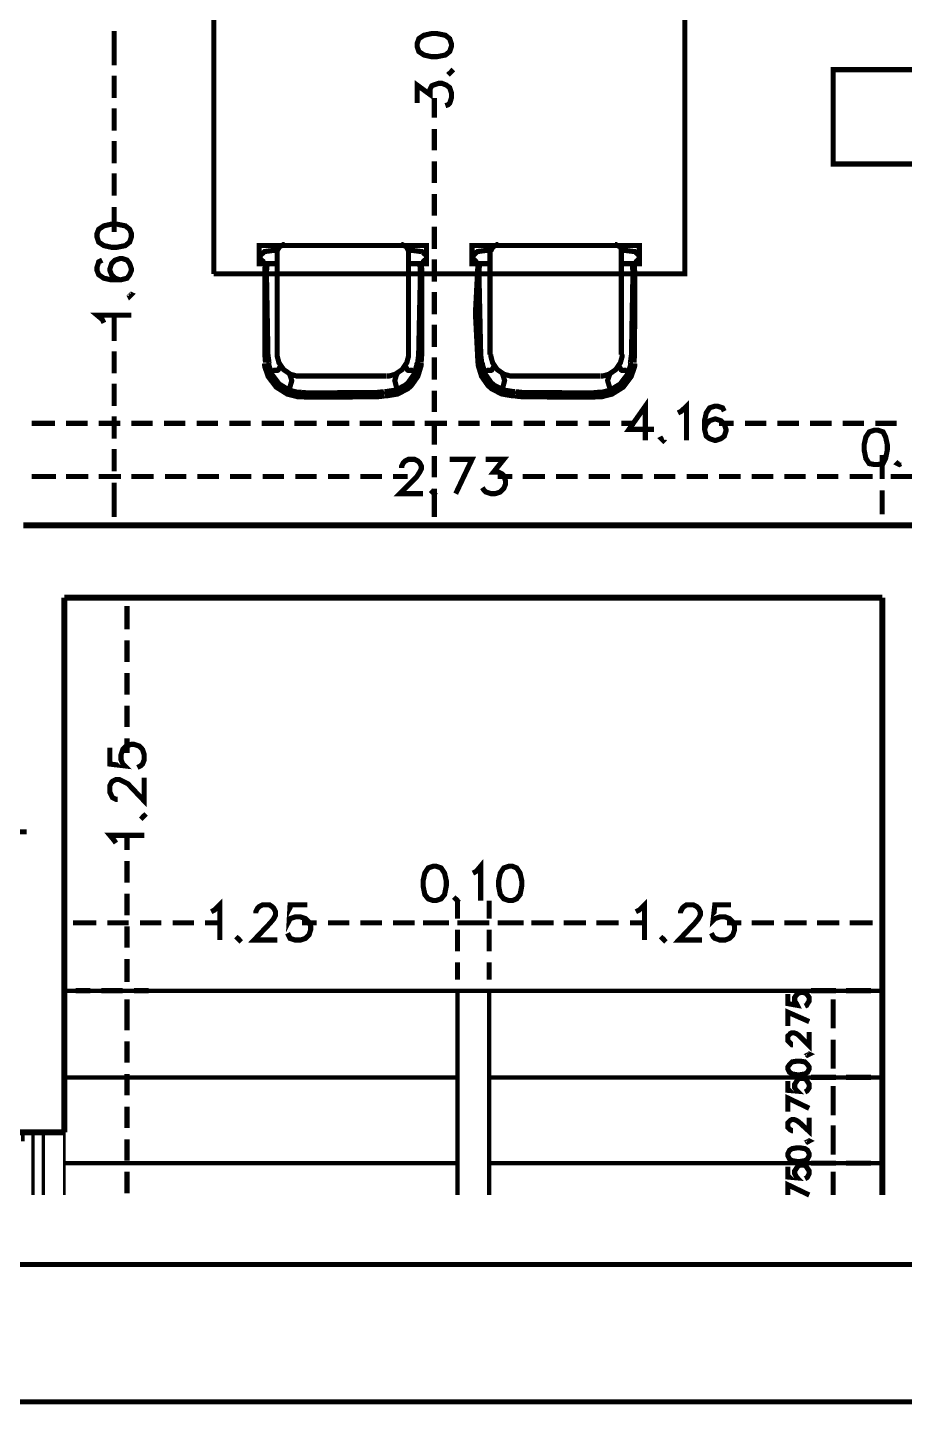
# Model space of a CAD drawing. Extents: x 0.2 to 11.4, y 0.2 to 8.2.
# Drawn here: x 6.45 to 8.153, y 0.233 to 2.907 of the extents above; entities that cross this region are included whole.
import ezdxf

# ---------------------------------------------------------------- set-up
doc = ezdxf.new("R2010")
doc.units = 0
doc.layers.get('0').update_dxf_attribs({"linetype": 'CONTINUOUS'})

msp = doc.modelspace()

# ---------------------------------------------------------------- linework, layer by layer
at = {"color": 0}
for points, const_width in [([(0.228353, 0.238336), (11.4183, 0.238336), (11.4183, 8.15169), (0.228353, 8.15169), (0.228353, 0.238336)], 0.01), ([(0.495008, 0.504992), (11.1517, 0.504992), (11.1517, 7.88499), (0.495008, 7.88499), (0.495008, 0.504992)], 0.01), ([(7.20665, 2.87001), (7.21001, 2.86003), (7.22, 2.85335), (7.23503, 2.84999), (7.24501, 2.84999), (7.26167, 2.85335), (7.27001, 2.86003), (7.27333, 2.87001), (7.27333, 2.875), (7.27001, 2.88499), (7.26167, 2.89165), (7.24501, 2.89501), (7.23503, 2.89501), (7.22, 2.89165), (7.21001, 2.88499), (7.20665, 2.875), (7.20665, 2.87001)], 0.01), ([(8.80664, 2.82497), (8.80664, 2.64165), (8.01497, 2.64165), (8.01497, 2.82497), (8.80664, 2.82497)], 0.01), ([(6.58501, 2.5), (6.58832, 2.49001), (6.59831, 2.48335), (6.61333, 2.47999), (6.62332, 2.47999), (6.63997, 2.48335), (6.64833, 2.49001), (6.65169, 2.5), (6.65169, 2.50667), (6.64833, 2.51497), (6.63997, 2.52165), (6.62332, 2.52501), (6.61333, 2.52501), (6.59831, 2.52165), (6.58832, 2.51497), (6.58501, 2.50667), (6.58501, 2.5)], 0.01), ([(6.90001, 2.48335), (6.935, 2.48335), (6.935, 2.44835), (6.90001, 2.44835), (6.90001, 2.48335)], 0.01), ([(7.22499, 2.48335), (7.19, 2.48335), (7.19, 2.44835), (7.22499, 2.44835), (7.22499, 2.48335)], 0.01), ([(7.31332, 2.48335), (7.34831, 2.48335), (7.34831, 2.44835), (7.31332, 2.44835), (7.31332, 2.48335)], 0.01), ([(7.63835, 2.48335), (7.60335, 2.48335), (7.60335, 2.44835), (7.63835, 2.44835), (7.63835, 2.48335)], 0.01), ([(8.095, 2.125), (8.08501, 2.12169), (8.07835, 2.11165), (8.07497, 2.09668), (8.07497, 2.08664), (8.07835, 2.06999), (8.08501, 2.06), (8.095, 2.05832), (8.10167, 2.05832), (8.11165, 2.06), (8.11664, 2.06999), (8.12001, 2.08664), (8.12001, 2.09668), (8.11664, 2.11165), (8.11165, 2.12169), (8.10167, 2.125), (8.095, 2.125)], 0.01), ([(7.23833, 1.27832), (7.22835, 1.27501), (7.22168, 1.26497), (7.21832, 1.25), (7.21832, 1.24002), (7.22168, 1.22331), (7.22835, 1.21501), (7.23833, 1.21164), (7.24333, 1.21164), (7.25331, 1.21501), (7.25999, 1.22331), (7.26335, 1.24002), (7.26335, 1.25), (7.25999, 1.26497), (7.25331, 1.27501), (7.24333, 1.27832), (7.23833, 1.27832)], 0.01), ([(7.38499, 1.27832), (7.375, 1.27501), (7.36833, 1.26497), (7.36501, 1.25), (7.36501, 1.24002), (7.36833, 1.22331), (7.375, 1.21501), (7.38499, 1.21164), (7.39165, 1.21164), (7.40001, 1.21501), (7.40668, 1.22331), (7.41, 1.24002), (7.41, 1.25), (7.40668, 1.26497), (7.40001, 1.27501), (7.39165, 1.27832), (7.38499, 1.27832)], 0.01), ([(7.92665, 0.884983), (7.93001, 0.87831), (7.935, 0.875), (7.94499, 0.873318), (7.94997, 0.873318), (7.96001, 0.875), (7.965, 0.87831), (7.96832, 0.884983), (7.96832, 0.888346), (7.965, 0.893337), (7.96001, 0.898329), (7.94997, 0.900011), (7.94499, 0.900011), (7.935, 0.898329), (7.93001, 0.893337), (7.92665, 0.888346), (7.92665, 0.884983)], 0.01), ([(6.46001, 0.761664), (6.46001, 0.74669), (6.46164, 0.74669), (6.46164, 0.761664), (6.47999, 0.761664), (6.47999, 0.74669), (6.48167, 0.74669), (6.48167, 0.761664), (6.42165, 0.761664), (6.42165, 0.74669), (6.42165, 0.761664), (6.44, 0.761664), (6.44, 0.74669), (6.44168, 0.74669), (6.44168, 0.761664), (6.46001, 0.761664)], 0.005), ([(7.92665, 0.716689), (7.93001, 0.710015), (7.935, 0.706651), (7.94499, 0.705024), (7.94997, 0.705024), (7.96001, 0.706651), (7.965, 0.710015), (7.96832, 0.716689), (7.96832, 0.719997), (7.965, 0.726671), (7.96001, 0.729981), (7.94997, 0.731662), (7.94499, 0.731662), (7.935, 0.729981), (7.93001, 0.726671), (7.92665, 0.719997), (7.92665, 0.716689)], 0.01)]:
    msp.add_lwpolyline(points, close=True, dxfattribs=dict(at, const_width=const_width))
for points, const_width in [([(6.81168, 2.42833), (7.72667, 2.42833), (7.72667, 2.97667), (6.81168, 2.97667), (6.81168, 2.42833), (6.81168, 2.97667)], 0.01), ([(6.61833, 2.90001), (6.61833, 2.88336)], 0.01), ([(6.61833, 2.88336), (6.61833, 2.83333)], 0.01), ([(6.61833, 2.81332), (6.61833, 2.77001)], 0.01), ([(7.26665, 2.82167), (7.27001, 2.81836), (7.27333, 2.82167), (7.27001, 2.82497)], 0.01), ([(7.20665, 2.75999), (7.20665, 2.79497), (7.23167, 2.77669), (7.23167, 2.78668), (7.23503, 2.79335), (7.23833, 2.79497), (7.24832, 2.79833), (7.25499, 2.79833), (7.26335, 2.79497), (7.27001, 2.78999), (7.27333, 2.78), (7.27333, 2.77001), (7.27001, 2.75999), (7.26665, 2.75667), (7.26167, 2.75499)], 0.01), ([(6.61833, 2.75), (6.61833, 2.70665)], 0.01), ([(7.24001, 2.73167), (7.24001, 2.77001)], 0.01), ([(7.24001, 2.66835), (7.24001, 2.71001)], 0.01), ([(6.61833, 2.68668), (6.61833, 2.64333)], 0.01), ([(7.24001, 2.60499), (7.24001, 2.64665)], 0.01), ([(6.61833, 2.62332), (6.61833, 2.58003)], 0.01), ([(7.24001, 2.54167), (7.24001, 2.58333)], 0.01), ([(6.61833, 2.55832), (6.61833, 2.50999)], 0.01), ([(7.24001, 2.47667), (7.24001, 2.52001)], 0.01), ([(6.94917, 2.48503), (6.94661, 2.48503), (6.93913, 2.4809), (6.935, 2.47336), (6.935, 2.47081)], 0.01), ([(6.935, 2.48335), (7.19, 2.48335)], 0.01), ([(6.94835, 2.48335), (7.17503, 2.48335)], 0.01), ([(7.19, 2.47081), (7.19, 2.47336), (7.18582, 2.4809), (7.17833, 2.48503), (7.17583, 2.48503)], 0.01), ([(7.60335, 2.48335), (7.34831, 2.48335)], 0.01), ([(7.36415, 2.48503), (7.3616, 2.48503), (7.35411, 2.4809), (7.34999, 2.47336), (7.34999, 2.47081)], 0.01), ([(7.59, 2.48335), (7.36333, 2.48335)], 0.01), ([(7.60499, 2.47081), (7.60499, 2.47336), (7.60081, 2.4809), (7.59332, 2.48503), (7.59082, 2.48503)], 0.01), ([(6.595, 2.45503), (6.58832, 2.45167), (6.58501, 2.44168), (6.58501, 2.435), (6.58832, 2.42665), (6.59831, 2.41997), (6.61333, 2.41667), (6.62999, 2.41667), (6.64333, 2.41997), (6.64833, 2.42665), (6.65169, 2.435), (6.65169, 2.43832), (6.64833, 2.44835), (6.64333, 2.45503), (6.63336, 2.45833), (6.62999, 2.45833), (6.62001, 2.45503), (6.61333, 2.44835), (6.61003, 2.43832), (6.61003, 2.435), (6.61333, 2.42665), (6.62001, 2.41997), (6.62999, 2.41667)], 0.01), ([(6.91178, 2.47163), (6.91032, 2.47157), (6.90169, 2.46354), (6.90169, 2.46083), (6.90169, 2.45817), (6.91032, 2.45014), (6.91178, 2.45003)], 0.01), ([(6.935, 2.47499), (6.91, 2.47168)], 0.01), ([(6.935, 2.27165), (6.935, 2.47)], 0.01), ([(7.19, 2.47499), (7.215, 2.47168)], 0.01), ([(7.19, 2.27165), (7.19, 2.47)], 0.01), ([(7.21485, 2.45003), (7.21625, 2.45014), (7.22499, 2.45817), (7.22499, 2.46083), (7.22499, 2.46354), (7.21625, 2.47157), (7.21485, 2.47163)], 0.01), ([(7.24001, 2.41336), (7.24001, 2.45665)], 0.01), ([(7.32514, 2.47163), (7.32368, 2.47157), (7.315, 2.46354), (7.315, 2.46083), (7.315, 2.45817), (7.32368, 2.45014), (7.32514, 2.45003)], 0.01), ([(7.34831, 2.47499), (7.32335, 2.47168)], 0.01), ([(7.34831, 2.27165), (7.34831, 2.47)], 0.01), ([(7.60335, 2.47499), (7.62831, 2.47168)], 0.01), ([(7.60335, 2.27165), (7.60335, 2.47)], 0.01), ([(7.62819, 2.45003), (7.62961, 2.45014), (7.63835, 2.45817), (7.63835, 2.46083), (7.63835, 2.46354), (7.62961, 2.47157), (7.62819, 2.47163)], 0.01), ([(6.935, 2.44835), (6.91, 2.44835)], 0.01), ([(6.91206, 2.44997), (6.91081, 2.43386), (6.91092, 2.27235), (6.91222, 2.25624)], 0.01), ([(6.91553, 2.4484), (6.91396, 2.4324), (6.91694, 2.27165), (6.91906, 2.25564)], 0.01), ([(7.19, 2.44835), (7.215, 2.44835)], 0.01), ([(7.20774, 2.25526), (7.20969, 2.27126), (7.21322, 2.43218), (7.21197, 2.44824)], 0.01), ([(7.21446, 2.25624), (7.21571, 2.27235), (7.21588, 2.43386), (7.21463, 2.44997)], 0.01), ([(7.32497, 2.44835), (7.31999, 2.35167), (7.32497, 2.25499)], 0.01), ([(7.34831, 2.44835), (7.32335, 2.44835)], 0.01), ([(7.32801, 2.44824), (7.32671, 2.43218), (7.33024, 2.27126), (7.33225, 2.25526)], 0.01), ([(7.60335, 2.44835), (7.62831, 2.44835)], 0.01), ([(7.62093, 2.25564), (7.62304, 2.27165), (7.62597, 2.4324), (7.62446, 2.4484)], 0.01), ([(7.62782, 2.25624), (7.62907, 2.27235), (7.62924, 2.43386), (7.62799, 2.44997)], 0.01), ([(6.64665, 2.38835), (6.64833, 2.38499), (6.65169, 2.38835), (6.64833, 2.38997)], 0.01), ([(7.24001, 2.34999), (7.24001, 2.39333)], 0.01), ([(6.59831, 2.33333), (6.595, 2.34), (6.58501, 2.34831), (6.65169, 2.34831)], 0.01), ([(6.61833, 2.29833), (6.61833, 2.34831)], 0.01), ([(7.24001, 2.28668), (7.24001, 2.33003)], 0.01), ([(6.61833, 2.23503), (6.61833, 2.27832)], 0.01), ([(6.935, 2.27251), (6.935, 2.26839), (6.93832, 2.25597), (6.94743, 2.24246), (6.96094, 2.23335), (6.97331, 2.22999), (6.97749, 2.22999)], 0.01), ([(7.14751, 2.22999), (7.15164, 2.22999), (7.16401, 2.23335), (7.17751, 2.24246), (7.18664, 2.25597), (7.19, 2.26839), (7.19, 2.27251)], 0.01), ([(7.34999, 2.27251), (7.34999, 2.26839), (7.35331, 2.25597), (7.36242, 2.24246), (7.37592, 2.23335), (7.38835, 2.22999), (7.39253, 2.22999)], 0.01), ([(7.5625, 2.22999), (7.56663, 2.22999), (7.57904, 2.23335), (7.5925, 2.24246), (7.60161, 2.25597), (7.60499, 2.26839), (7.60499, 2.27251)], 0.01), ([(6.91026, 2.25472), (6.91081, 2.24826), (6.91743, 2.22917), (6.93294, 2.20865), (6.95469, 2.19499), (6.97428, 2.19), (6.98085, 2.19)], 0.01), ([(6.91857, 2.25543), (6.91906, 2.24972), (6.92492, 2.23281), (6.93869, 2.21468), (6.95801, 2.20269), (6.97537, 2.19835), (6.98118, 2.19835)], 0.01), ([(6.92426, 2.24224), (6.92507, 2.2416), (6.93494, 2.24078), (6.93593, 2.24126), (6.93685, 2.24181), (6.94168, 2.25043), (6.94163, 2.25146)], 0.01), ([(7.14274, 2.20019), (7.14671, 2.19988), (7.16601, 2.20301), (7.18332, 2.21197), (7.18636, 2.21457), (7.18935, 2.21724), (7.20063, 2.23318), (7.20632, 2.25185), (7.2066, 2.25581)], 0.01), ([(7.14279, 2.19185), (7.14725, 2.19157), (7.16906, 2.19526), (7.18864, 2.20551), (7.19206, 2.2085), (7.19542, 2.21149), (7.20817, 2.2296), (7.21463, 2.25076), (7.2149, 2.25526)], 0.01), ([(7.18338, 2.25146), (7.18326, 2.25043), (7.1881, 2.24181), (7.18907, 2.24126), (7.19, 2.24078), (7.19987, 2.2416), (7.20074, 2.24224)], 0.01), ([(7.24001, 2.22331), (7.24001, 2.26665)], 0.01), ([(7.32508, 2.25526), (7.32536, 2.25076), (7.33182, 2.2296), (7.34451, 2.21149), (7.34793, 2.2085), (7.35129, 2.20551), (7.37088, 2.19526), (7.39274, 2.19157), (7.39725, 2.19185)], 0.01), ([(7.33344, 2.25581), (7.33365, 2.25185), (7.33936, 2.23318), (7.35058, 2.21724), (7.35363, 2.21457), (7.35661, 2.21197), (7.37397, 2.20301), (7.39324, 2.19988), (7.39725, 2.20019)], 0.01), ([(7.33925, 2.24224), (7.34006, 2.2416), (7.34993, 2.24078), (7.35092, 2.24126), (7.35183, 2.24181), (7.35672, 2.25043), (7.35667, 2.25146)], 0.01), ([(7.55881, 2.19835), (7.56456, 2.19835), (7.58192, 2.20269), (7.60124, 2.21468), (7.61501, 2.23281), (7.62093, 2.24968), (7.62142, 2.25543)], 0.01), ([(7.55914, 2.19), (7.56565, 2.19), (7.58524, 2.19499), (7.60704, 2.20865), (7.6225, 2.22917), (7.62913, 2.24826), (7.62972, 2.25472)], 0.01), ([(7.59836, 2.25146), (7.59825, 2.25043), (7.60314, 2.24181), (7.60411, 2.24126), (7.60504, 2.24078), (7.61486, 2.2416), (7.61572, 2.24224)], 0.01), ([(6.61833, 2.17165), (6.61833, 2.215)], 0.01), ([(6.95763, 2.20649), (6.95958, 2.20856), (6.96332, 2.22119), (6.95915, 2.23372), (6.95714, 2.23568)], 0.01), ([(6.97667, 2.22999), (7.14665, 2.22999)], 0.01), ([(7.16872, 2.23546), (7.16694, 2.23346), (7.16331, 2.22125), (7.16656, 2.20888), (7.16829, 2.20676)], 0.01), ([(7.37175, 2.20676), (7.37343, 2.20888), (7.37663, 2.22125), (7.37299, 2.23346), (7.37125, 2.23546)], 0.01), ([(7.56168, 2.22999), (7.39165, 2.22999)], 0.01), ([(7.5829, 2.23568), (7.58083, 2.23372), (7.57667, 2.22119), (7.58046, 2.20856), (7.58242, 2.20649)], 0.01), ([(6.98068, 2.19011), (6.99414, 2.18892), (7.12907, 2.18983), (7.14253, 2.19125)], 0.01), ([(6.98118, 2.19846), (6.99457, 2.19721), (7.12885, 2.19819), (7.14225, 2.1996)], 0.01), ([(7.24001, 2.16), (7.24001, 2.20167)], 0.01), ([(7.39746, 2.19125), (7.41086, 2.18983), (7.54579, 2.18892), (7.55931, 2.19011)], 0.01), ([(7.39774, 2.1996), (7.41108, 2.19819), (7.54542, 2.19721), (7.55886, 2.19846)], 0.01), ([(7.65001, 2.10499), (7.65001, 2.17165), (7.61833, 2.12668), (7.66667, 2.12668)], 0.01), ([(7.71332, 2.15831), (7.72, 2.16168), (7.72999, 2.17165), (7.72999, 2.10499)], 0.01), ([(7.80333, 2.16168), (7.80003, 2.16835), (7.78999, 2.17165), (7.785, 2.17165), (7.77501, 2.16835), (7.76833, 2.15831), (7.76497, 2.14333), (7.76497, 2.12668), (7.76833, 2.11333), (7.77501, 2.10835), (7.785, 2.10499), (7.78668, 2.10499), (7.79665, 2.10835), (7.80333, 2.11333), (7.80664, 2.12332), (7.80664, 2.12668), (7.80333, 2.13667), (7.79665, 2.14333), (7.78668, 2.14665), (7.785, 2.14665), (7.77501, 2.14333), (7.76833, 2.13667), (7.76497, 2.12668)], 0.01), ([(6.45833, 2.13835), (6.47499, 2.13835)], 0.01), ([(6.47499, 2.13835), (6.50331, 2.13835)], 0.01), ([(6.52501, 2.13835), (6.56668, 2.13835)], 0.01), ([(6.58832, 2.13835), (6.62999, 2.13835)], 0.01), ([(6.61833, 2.10835), (6.61833, 2.15169)], 0.01), ([(6.65169, 2.13835), (6.69336, 2.13835)], 0.01), ([(6.715, 2.13835), (6.75667, 2.13835)], 0.01), ([(6.77832, 2.13835), (6.81999, 2.13835)], 0.01), ([(6.84169, 2.13835), (6.88336, 2.13835)], 0.01), ([(6.905, 2.13835), (6.94835, 2.13835)], 0.01), ([(6.96832, 2.13835), (7.01167, 2.13835)], 0.01), ([(7.03168, 2.13835), (7.07497, 2.13835)], 0.01), ([(7.095, 2.13835), (7.13835, 2.13835)], 0.01), ([(7.15831, 2.13835), (7.20167, 2.13835)], 0.01), ([(7.22168, 2.13835), (7.26497, 2.13835)], 0.01), ([(7.24001, 2.09668), (7.24001, 2.13835)], 0.01), ([(7.28668, 2.13835), (7.32835, 2.13835)], 0.01), ([(7.34999, 2.13835), (7.39165, 2.13835)], 0.01), ([(7.41336, 2.13835), (7.45503, 2.13835)], 0.01), ([(7.47667, 2.13835), (7.51833, 2.13835)], 0.01), ([(7.53999, 2.13835), (7.58165, 2.13835)], 0.01), ([(7.60335, 2.13835), (7.62999, 2.13835)], 0.01), ([(7.82167, 2.13835), (7.79335, 2.13835)], 0.01), ([(7.88499, 2.13835), (7.84332, 2.13835)], 0.01), ([(7.94835, 2.13835), (7.90668, 2.13835)], 0.01), ([(8.01167, 2.13835), (7.97, 2.13835)], 0.01), ([(8.07497, 2.13835), (8.03331, 2.13835)], 0.01), ([(8.13835, 2.13835), (8.09668, 2.13835)], 0.01), ([(7.685, 2.11003), (7.68164, 2.10835), (7.685, 2.10499), (7.68832, 2.10835)], 0.01), ([(6.61833, 2.04497), (6.61833, 2.08832)], 0.01), ([(7.17665, 2.05165), (7.17665, 2.05501), (7.18001, 2.06168), (7.18332, 2.065), (7.19, 2.06836), (7.20167, 2.06836), (7.20833, 2.065), (7.21164, 2.06168), (7.215, 2.05501), (7.215, 2.05003), (7.21164, 2.04335), (7.20503, 2.03331), (7.17333, 2.00168), (7.21832, 2.00168)], 0.01), ([(7.24001, 2.03331), (7.24001, 2.07497)], 0.01), ([(7.27001, 2.06836), (7.31332, 2.06836), (7.28168, 2.00168)], 0.01), ([(7.34, 2.06836), (7.375, 2.06836), (7.35499, 2.04335), (7.36501, 2.04335), (7.37169, 2.03999), (7.375, 2.03668), (7.37831, 2.02669), (7.37831, 2.02001), (7.375, 2.01167), (7.36833, 2.00499), (7.35835, 2.00168), (7.34999, 2.00168), (7.34, 2.00499), (7.33664, 2.00836), (7.33333, 2.01335)], 0.01), ([(8.11003, 2.03), (8.11003, 2.07667)], 0.01), ([(8.11003, 2.03), (8.11003, 2.07667)], 0.01), ([(8.14333, 2.06332), (8.13997, 2.06), (8.14333, 2.05832), (8.14665, 2.06)], 0.01), ([(6.45833, 2.035), (6.47499, 2.035)], 0.01), ([(6.47499, 2.035), (6.50499, 2.035)], 0.01), ([(6.52501, 2.035), (6.56836, 2.035)], 0.01), ([(6.58832, 2.035), (6.63167, 2.035)], 0.01), ([(6.65169, 2.035), (6.69499, 2.035)], 0.01), ([(6.71669, 2.035), (6.75836, 2.035)], 0.01), ([(6.78, 2.035), (6.82167, 2.035)], 0.01), ([(6.84332, 2.035), (6.88499, 2.035)], 0.01), ([(6.90668, 2.035), (6.94835, 2.035)], 0.01), ([(6.97, 2.035), (7.01167, 2.035)], 0.01), ([(7.03331, 2.035), (7.07497, 2.035)], 0.01), ([(7.09668, 2.035), (7.13835, 2.035)], 0.01), ([(7.16, 2.035), (7.18832, 2.035)], 0.01), ([(7.39165, 2.035), (7.36333, 2.035)], 0.01), ([(7.45503, 2.035), (7.41168, 2.035)], 0.01), ([(7.51833, 2.035), (7.47667, 2.035)], 0.01), ([(7.58165, 2.035), (7.53999, 2.035)], 0.01), ([(7.64501, 2.035), (7.60335, 2.035)], 0.01), ([(7.70833, 2.035), (7.66667, 2.035)], 0.01), ([(7.77165, 2.035), (7.72999, 2.035)], 0.01), ([(7.83501, 2.035), (7.79335, 2.035)], 0.01), ([(7.89833, 2.035), (7.85667, 2.035)], 0.01), ([(7.96164, 2.035), (7.91997, 2.035)], 0.01), ([(8.02501, 2.035), (7.98335, 2.035)], 0.01), ([(8.07497, 2.035), (8.04665, 2.035)], 0.01), ([(8.09169, 2.035), (8.07497, 2.035)], 0.01), ([(8.12668, 2.035), (8.14333, 2.035)], 0.01), ([(8.14333, 2.035), (8.16835, 2.035)], 0.01), ([(6.61833, 1.97499), (6.61833, 2.02333)], 0.01), ([(7.24001, 2.00836), (7.23665, 2.00499), (7.24001, 2.00168), (7.24333, 2.00499)], 0.01), ([(7.24001, 1.97499), (7.24001, 2.01167)], 0.01), ([(8.11003, 1.96164), (8.11003, 2.00836)], 0.01), ([(8.11003, 1.96164), (8.11003, 2.00836)], 0.01), ([(6.61833, 1.95665), (6.61833, 1.97499)], 0.01), ([(7.24001, 1.95665), (7.24001, 1.97499)], 0.01), ([(8.25, 1.94), (6.44168, 1.94)], 0.011667), ([(8.25, 1.94), (6.44168, 1.94)], 0.011667), ([(8.25, 1.94), (6.44168, 1.94)], 0.01), ([(8.25, 1.94), (6.44168, 1.94)], 0.01), ([(6.54167, 1.94), (6.59, 1.94)], 0.01), ([(6.61165, 1.94), (6.66, 1.94)], 0.01), ([(7.17165, 1.94), (7.21669, 1.94)], 0.01), ([(7.23665, 1.94), (7.28168, 1.94)], 0.01), ([(6.52165, 0.761664), (6.52165, 1.80003)], 0.011667), ([(6.52165, 1.12831), (6.52165, 1.80003)], 0.011667), ([(8.11003, 1.80003), (6.52165, 1.80003)], 0.011667), ([(6.52165, 1.12831), (6.52165, 1.80003)], 0.011667), ([(8.11003, 1.80003), (6.52165, 1.80003)], 0.011667), ([(6.52165, 0.761664), (6.52165, 1.80003)], 0.01), ([(6.52165, 1.12831), (6.52165, 1.80003)], 0.01), ([(8.11003, 1.80003), (6.52165, 1.80003)], 0.01), ([(6.52165, 1.12831), (6.52165, 1.80003)], 0.01), ([(8.11003, 1.80003), (6.52165, 1.80003)], 0.01), ([(6.54335, 1.80003), (6.57167, 1.80003)], 0.01), ([(6.59332, 1.80003), (6.63499, 1.80003)], 0.01), ([(6.65668, 1.80003), (6.685, 1.80003)], 0.01), ([(8.11003, 1.80003), (8.11003, 0.639974)], 0.011667), ([(8.11003, 1.80003), (8.11003, 1.12831)], 0.011667), ([(8.11003, 1.80003), (8.11003, 1.12831)], 0.011667), ([(8.11003, 1.80003), (8.11003, 0.639974)], 0.01), ([(8.11003, 1.80003), (8.11003, 1.12831)], 0.01), ([(8.11003, 1.80003), (8.11003, 1.12831)], 0.01), ([(6.64333, 1.78331), (6.64333, 1.76665)], 0.01), ([(6.64333, 1.76665), (6.64333, 1.73833)], 0.01), ([(6.64333, 1.71669), (6.64333, 1.67503)], 0.01), ([(6.64333, 1.65332), (6.64333, 1.61165)], 0.01), ([(6.64333, 1.59), (6.64333, 1.54833)], 0.01), ([(6.64333, 1.52669), (6.64333, 1.49832)], 0.01), ([(6.61003, 1.50836), (6.61003, 1.47667), (6.63835, 1.47331), (6.63499, 1.47667), (6.63167, 1.48503), (6.63167, 1.49501), (6.63499, 1.50499), (6.64165, 1.51167), (6.65169, 1.51497), (6.65668, 1.51497), (6.66667, 1.51167), (6.67333, 1.50499), (6.67665, 1.49501), (6.67665, 1.48503), (6.67333, 1.47667), (6.66997, 1.47331), (6.66336, 1.47)], 0.01), ([(6.625, 1.40831), (6.62169, 1.40831), (6.61501, 1.41168), (6.61333, 1.41499), (6.61003, 1.42165), (6.61003, 1.435), (6.61333, 1.44168), (6.61501, 1.44336), (6.62169, 1.44667), (6.62831, 1.44667), (6.63499, 1.44336), (6.64501, 1.43832), (6.67665, 1.405), (6.67665, 1.44997)], 0.01), ([(6.66997, 1.37668), (6.67333, 1.37332), (6.67665, 1.37668), (6.67333, 1.37999)], 0.01), ([(6.41499, 1.345), (6.44835, 1.345)], 0.01), ([(6.62169, 1.32335), (6.61833, 1.32834), (6.61003, 1.33832), (6.67665, 1.33832)], 0.01), ([(6.64333, 1.31), (6.64333, 1.33832)], 0.01), ([(6.64333, 1.24669), (6.64333, 1.28836)], 0.01), ([(7.315, 1.26497), (7.32167, 1.26834), (7.33003, 1.27832), (7.33003, 1.21164)], 0.01), ([(6.64333, 1.18332), (6.64333, 1.22499)], 0.01), ([(6.52165, 1.17665), (6.52165, 1.21164)], 0.01), ([(6.80664, 1.19), (6.81332, 1.19336), (6.82335, 1.20334), (6.82335, 1.13498)], 0.01), ([(6.89333, 1.18669), (6.89333, 1.19), (6.89665, 1.19667), (6.90001, 1.19998), (6.90668, 1.20334), (6.91997, 1.20334), (6.92503, 1.19998), (6.92833, 1.19667), (6.93164, 1.19), (6.93164, 1.18332), (6.92833, 1.17665), (6.92165, 1.16835), (6.88997, 1.13498), (6.935, 1.13498)], 0.01), ([(6.99333, 1.20334), (6.96001, 1.20334), (6.95833, 1.17334), (6.96001, 1.17665), (6.97, 1.18001), (6.97999, 1.18001), (6.99001, 1.17665), (6.99669, 1.16998), (7, 1.16168), (7, 1.155), (6.99669, 1.14502), (6.99001, 1.13835), (6.97999, 1.13498), (6.97, 1.13498), (6.96001, 1.13835), (6.95833, 1.14166), (6.95503, 1.14833)], 0.01), ([(7.285, 1.21832), (7.28168, 1.21501), (7.285, 1.21164), (7.28836, 1.21501)], 0.01), ([(7.285, 1.17665), (7.285, 1.21164)], 0.01), ([(7.285, 1.17665), (7.285, 1.21164)], 0.01), ([(7.34668, 1.17665), (7.34668, 1.21164)], 0.01), ([(7.34668, 1.17665), (7.34668, 1.21164)], 0.01), ([(7.63167, 1.19), (7.63835, 1.19336), (7.64833, 1.20334), (7.64833, 1.13498)], 0.01), ([(7.71832, 1.18669), (7.71832, 1.19), (7.72168, 1.19667), (7.72499, 1.19998), (7.72999, 1.20334), (7.74333, 1.20334), (7.75, 1.19998), (7.75331, 1.19667), (7.75667, 1.19), (7.75667, 1.18332), (7.75331, 1.17665), (7.74669, 1.16835), (7.715, 1.13498), (7.75999, 1.13498)], 0.01), ([(7.81668, 1.20334), (7.785, 1.20334), (7.78168, 1.17334), (7.785, 1.17665), (7.79497, 1.18001), (7.80501, 1.18001), (7.81332, 1.17665), (7.81999, 1.16998), (7.82335, 1.16168), (7.82335, 1.155), (7.81999, 1.14502), (7.81332, 1.13835), (7.80501, 1.13498), (7.79497, 1.13498), (7.785, 1.13835), (7.78168, 1.14166), (7.77832, 1.14833)], 0.01), ([(8.11003, 1.17665), (8.11003, 1.21164)], 0.01), ([(6.52165, 1.11334), (6.52165, 1.155)], 0.01), ([(6.53836, 1.16835), (6.55501, 1.16835)], 0.01), ([(6.55501, 1.16835), (6.58333, 1.16835)], 0.01), ([(6.60499, 1.16835), (6.64665, 1.16835)], 0.01), ([(6.64333, 1.12001), (6.64333, 1.16168)], 0.01), ([(6.66835, 1.16835), (6.71001, 1.16835)], 0.01), ([(6.73167, 1.16835), (6.77333, 1.16835)], 0.01), ([(6.79497, 1.16835), (6.82335, 1.16835)], 0.01), ([(7.01167, 1.16835), (6.98335, 1.16835)], 0.01), ([(7.07497, 1.16835), (7.03331, 1.16835)], 0.01), ([(7.13835, 1.16835), (7.09668, 1.16835)], 0.01), ([(7.20167, 1.16835), (7.16, 1.16835)], 0.01), ([(7.25168, 1.16835), (7.21832, 1.16835)], 0.01), ([(7.25168, 1.16835), (7.22331, 1.16835)], 0.01), ([(7.26833, 1.16835), (7.25168, 1.16835)], 0.01), ([(7.26833, 1.16835), (7.25168, 1.16835)], 0.01), ([(7.34668, 1.16835), (7.285, 1.16835)], 0.01), ([(7.285, 1.11334), (7.285, 1.155)], 0.01), ([(7.285, 1.11334), (7.285, 1.155)], 0.01), ([(7.34668, 1.11334), (7.34668, 1.155)], 0.01), ([(7.34668, 1.11334), (7.34668, 1.155)], 0.01), ([(7.36333, 1.16835), (7.37999, 1.16835)], 0.01), ([(7.36333, 1.16835), (7.37999, 1.16835)], 0.01), ([(7.37999, 1.16835), (7.40831, 1.16835)], 0.01), ([(7.37999, 1.16835), (7.41336, 1.16835)], 0.01), ([(7.42833, 1.16835), (7.47168, 1.16835)], 0.01), ([(7.49164, 1.16835), (7.535, 1.16835)], 0.01), ([(7.55501, 1.16835), (7.59831, 1.16835)], 0.01), ([(7.62001, 1.16835), (7.64665, 1.16835)], 0.01), ([(7.83664, 1.16835), (7.80832, 1.16835)], 0.01), ([(7.90001, 1.16835), (7.85667, 1.16835)], 0.01), ([(7.96332, 1.16835), (7.91997, 1.16835)], 0.01), ([(8.02669, 1.16835), (7.98335, 1.16835)], 0.01), ([(8.07497, 1.16835), (8.04665, 1.16835)], 0.01), ([(8.09169, 1.16835), (8.07497, 1.16835)], 0.01), ([(8.11003, 1.11334), (8.11003, 1.155)], 0.01), ([(6.52165, 0.761664), (6.38167, 0.761664), (6.38167, 1.12831)], 0.011667), ([(6.52165, 0.761664), (6.38167, 0.761664), (6.38167, 1.12831)], 0.01), ([(6.86165, 1.14166), (6.85835, 1.13835), (6.86165, 1.13498), (6.86501, 1.13835)], 0.01), ([(7.68668, 1.14166), (7.68332, 1.13835), (7.68668, 1.13498), (7.69, 1.13835)], 0.01), ([(6.52165, 1.05832), (6.52165, 1.09169)], 0.01), ([(6.64333, 1.06999), (6.64333, 1.09831)], 0.01), ([(7.285, 1.05832), (7.285, 1.09169)], 0.01), ([(7.285, 1.05832), (7.285, 1.09169)], 0.01), ([(7.34668, 1.05832), (7.34668, 1.09169)], 0.01), ([(7.34668, 1.05832), (7.34668, 1.09169)], 0.01), ([(8.11003, 1.05832), (8.11003, 1.09169)], 0.01), ([(6.64333, 1.05333), (6.64333, 1.06999)], 0.01), ([(7.285, 1.03668), (6.52165, 1.03668)], 0.008333), ([(7.285, 1.03668), (6.52165, 1.03668)], 0.008333), ([(6.54335, 1.03668), (6.57167, 1.03668)], 0.01), ([(6.54335, 1.03668), (6.57167, 1.03668)], 0.01), ([(6.59332, 1.03668), (6.63499, 1.03668)], 0.01), ([(6.59332, 1.03668), (6.63499, 1.03668)], 0.01), ([(6.64333, 1.02002), (6.64333, 1.00331)], 0.01), ([(6.65668, 1.03668), (6.685, 1.03668)], 0.01), ([(6.65668, 1.03668), (6.685, 1.03668)], 0.01), ([(7.285, 1.03668), (7.285, 0.639974)], 0.008333), ([(7.34668, 1.03668), (7.285, 1.03668)], 0.008333), ([(7.285, 1.03668), (7.285, 0.639974)], 0.008333), ([(7.34668, 1.03668), (7.285, 1.03668)], 0.008333), ([(8.11003, 1.03668), (7.34668, 1.03668)], 0.008333), ([(7.34668, 0.639974), (7.34668, 1.03668)], 0.008333), ([(8.11003, 1.03668), (7.34668, 1.03668)], 0.008333), ([(7.34668, 0.639974), (7.34668, 1.03668)], 0.008333), ([(7.92665, 1.03), (7.92665, 1.01166), (7.94499, 1.00836), (7.94336, 1.01166), (7.94, 1.01666), (7.94, 1.02333), (7.94336, 1.02832), (7.94667, 1.03168), (7.95167, 1.03331), (7.95665, 1.03331), (7.96164, 1.03168), (7.965, 1.02832), (7.96832, 1.02333), (7.96832, 1.01666), (7.965, 1.01166), (7.96332, 1.00836), (7.96001, 1.00667)], 0.01), ([(8.02001, 1.03668), (7.97168, 1.03668)], 0.01), ([(8.01497, 1.02002), (8.01497, 1.00331)], 0.01), ([(8.08832, 1.03668), (8.03999, 1.03668)], 0.01), ([(6.64333, 1.00331), (6.64333, 0.960015)], 0.01), ([(7.92665, 0.968317), (7.92665, 0.995008), (7.96832, 0.976671)], 0.01), ([(8.01497, 1.00331), (8.01497, 0.963325)], 0.01), ([(6.64333, 0.938314), (6.64333, 0.896647)], 0.01), ([(7.93668, 0.93164), (7.935, 0.93164), (7.93164, 0.935004), (7.93001, 0.936686), (7.92665, 0.939996), (7.92665, 0.948351), (7.93001, 0.95166), (7.93164, 0.953342), (7.935, 0.955024), (7.93832, 0.955024), (7.94336, 0.953342), (7.94835, 0.949978), (7.96832, 0.930012), (7.96832, 0.956651)], 0.01), ([(8.01497, 0.941678), (8.01497, 0.903321)], 0.01), ([(7.96332, 0.913357), (7.965, 0.911675), (7.96832, 0.913357), (7.965, 0.914985)], 0.01), ([(8.01497, 0.884983), (8.01497, 0.903321)], 0.01), ([(7.285, 0.868326), (6.52165, 0.868326)], 0.008333), ([(7.285, 0.868326), (6.52165, 0.868326)], 0.008333), ([(6.64333, 0.875), (6.64333, 0.833333)], 0.01), ([(8.11003, 0.868326), (7.34668, 0.868326)], 0.008333), ([(8.11003, 0.868326), (7.34668, 0.868326)], 0.008333), ([(7.92665, 0.861654), (7.92665, 0.843317), (7.94499, 0.841689), (7.94336, 0.843317), (7.94, 0.848307), (7.94, 0.854981), (7.94336, 0.860026), (7.94667, 0.865018), (7.95167, 0.866644), (7.95665, 0.866644), (7.96164, 0.865018), (7.965, 0.860026), (7.96832, 0.854981), (7.96832, 0.848307), (7.965, 0.843317), (7.96332, 0.841689), (7.96001, 0.840007)], 0.01), ([(8.02001, 0.868326), (7.97168, 0.868326)], 0.01), ([(8.02001, 0.868326), (7.97168, 0.868326)], 0.01), ([(8.01497, 0.851671), (8.01497, 0.835015)], 0.01), ([(8.08832, 0.868326), (8.03999, 0.868326)], 0.01), ([(8.08832, 0.868326), (8.03999, 0.868326)], 0.01), ([(7.92665, 0.80165), (7.92665, 0.828342), (7.96832, 0.808322)], 0.01), ([(8.01497, 0.835015), (8.01497, 0.794976)], 0.01), ([(6.64333, 0.811686), (6.64333, 0.770019)], 0.01), ([(7.93668, 0.764974), (7.935, 0.764974), (7.93164, 0.766656), (7.93001, 0.768338), (7.92665, 0.771647), (7.92665, 0.780003), (7.93001, 0.783311), (7.93164, 0.784993), (7.935, 0.786675), (7.93832, 0.786675), (7.94336, 0.784993), (7.94835, 0.781685), (7.96832, 0.763346), (7.96832, 0.789985)], 0.01), ([(8.01497, 0.775011), (8.01497, 0.735026)], 0.01), ([(6.46001, 0.74669), (6.46001, 0.639974)], 0.005), ([(6.46164, 0.74669), (6.46164, 0.639974)], 0.005), ([(6.47999, 0.74669), (6.47999, 0.639974)], 0.005), ([(6.48167, 0.74669), (6.48167, 0.639974)], 0.005), ([(6.52165, 0.761664), (6.52165, 0.639974)], 0.005), ([(6.64333, 0.748318), (6.64333, 0.706651)], 0.01), ([(7.96332, 0.745008), (7.965, 0.743326), (7.96832, 0.745008), (7.965, 0.74669)], 0.01), ([(8.01497, 0.718317), (8.01497, 0.735026)], 0.01), ([(7.285, 0.70166), (6.52165, 0.70166)], 0.008333), ([(7.285, 0.70166), (6.52165, 0.70166)], 0.008333), ([(8.11003, 0.70166), (7.34668, 0.70166)], 0.008333), ([(8.11003, 0.70166), (7.34668, 0.70166)], 0.008333), ([(7.92665, 0.694988), (7.92665, 0.675022), (7.94499, 0.67334), (7.94336, 0.675022), (7.94, 0.68164), (7.94, 0.686686), (7.94336, 0.691678), (7.94667, 0.696669), (7.95167, 0.698351), (7.95665, 0.698351), (7.96164, 0.696669), (7.965, 0.691678), (7.96832, 0.686686), (7.96832, 0.68164), (7.965, 0.675022), (7.96332, 0.67334), (7.96001, 0.671658)], 0.01), ([(8.02001, 0.70166), (7.97168, 0.70166)], 0.01), ([(8.02001, 0.70166), (7.97168, 0.70166)], 0.01), ([(8.08832, 0.70166), (8.03999, 0.70166)], 0.01), ([(8.08832, 0.70166), (8.03999, 0.70166)], 0.01), ([(6.64333, 0.685004), (6.64333, 0.643338)], 0.01), ([(8.01497, 0.685004), (8.01497, 0.666667)], 0.01), ([(8.01497, 0.666667), (8.01497, 0.639974)], 0.01), ([(7.92665, 0.639974), (7.92665, 0.659993), (7.96832, 0.639974)], 0.01)]:
    msp.add_lwpolyline(points, dxfattribs=dict(at, const_width=const_width))

doc.saveas('drawing.dxf')
